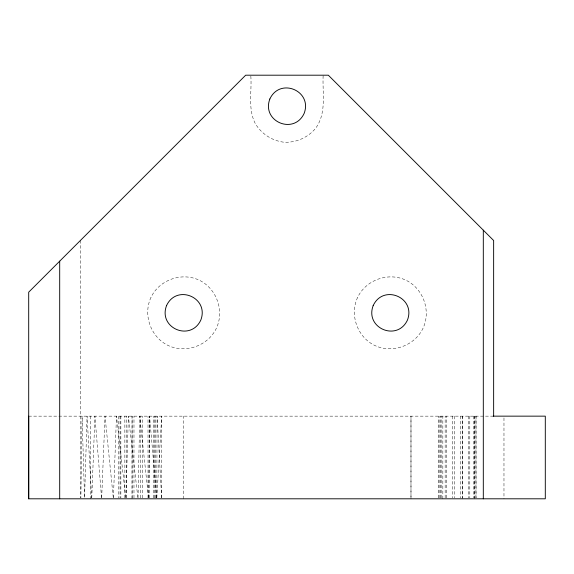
<?xml version="1.0" encoding="UTF-8"?>
<svg xmlns="http://www.w3.org/2000/svg" width="574" height="574" viewBox="0 0 574 574"><rect width="100%" height="100%" fill="white"/><g stroke="black" fill="none" stroke-linecap="round" stroke-linejoin="round"><path stroke-width="0.43" stroke-dasharray="2.87 2.15" d="M80.36 240.506L80.834 497.916L82.075 416.15L84.557 497.916L87.069 416.15L91.689 497.916M124.859 497.916L124.859 416.15M126.352 497.916L126.352 416.15M132.02 498.806L132.02 416.15M132.128 497.916L132.128 416.15M133.979 497.916L133.979 416.15M140.393 497.916L140.393 416.15M142.244 497.916L142.244 416.15M148.02 497.916L148.02 416.15M149.513 497.916L149.513 416.15M153.509 497.916L153.509 416.15M154.334 497.916L154.334 416.15M155.762 497.916L155.762 416.15M161.703 497.916L161.703 416.15L156.824 497.916M183.68 498.806L183.68 416.15M250.838 76.077C251.943 91.818 247.731 108.859 255.265 123.525C261.45 133.921 272.09 140.824 284.101 142.237C296.191 142.761 307.793 137.652 315.557 128.375C326.965 112.978 322.193 92.931 323.162 75.194M410.984 498.806L410.984 416.15L410.984 497.916M438.902 497.916L438.902 416.15M439.017 497.916L439.017 416.15M440.33 497.916L440.33 416.15M441.155 497.916L441.155 416.15M442.841 498.806L442.841 416.15M445.151 497.916L445.151 416.15M446.644 497.916L446.644 416.15M462.644 498.806L462.644 416.15M474.734 498.806L474.734 416.15M475.939 497.916L475.939 416.15M156.781 497.916L157.104 416.15L161.653 497.916M148.637 497.916L149.563 416.15L156.695 497.916M138.025 497.916L139.719 416.15L148.53 497.916M125.914 497.916L128.375 416.15L137.904 497.916M113.415 497.916L116.479 416.15L125.785 497.916M91.775 497.916L94.932 416.15L101.569 497.916M101.677 497.916L105.013 416.15L113.293 497.916M28.7 416.15L493.64 416.15M503.972 417.929L503.972 498.806M476.054 416.15L476.054 497.916M474.626 416.15L474.626 497.916M473.801 416.15L473.801 497.916M469.805 416.15L469.805 497.916M468.312 416.15L468.312 497.916M462.536 416.15L462.536 497.916M460.685 416.15L460.685 497.916M454.271 416.15L454.271 497.916M452.42 416.15L452.42 497.916M120.863 416.15L120.863 497.916M120.038 416.15L120.038 497.916M118.61 416.15L118.61 497.916M90.692 416.15L90.692 498.806M150.998 297.346C142.754 314.875 150.711 337.168 168.196 345.512C185.725 353.756 208.018 345.799 216.362 328.314C224.606 310.785 216.649 288.492 199.164 280.148C181.635 271.904 159.342 279.861 150.998 297.346M357.638 297.346C349.394 314.875 357.351 337.168 374.836 345.512C392.365 353.756 414.658 345.799 423.002 328.314C431.246 310.785 423.289 288.492 405.804 280.148C388.275 271.904 365.982 279.861 357.638 297.346"/><path stroke-width="0.86" d="M493.217 416.15L545.3 416.15L545.3 498.806L28.7 498.806L28.7 292.166L245.672 75.194L328.328 75.194L493.64 240.506L493.64 416.15M59.696 498.806L59.696 261.17M483.308 498.806L483.308 230.174M28.7 416.15L28.7 498.806M166.532 305.626C157.986 328.185 190.704 341.925 200.828 320.034C209.374 297.476 176.656 283.735 166.532 305.626M269.852 98.986C261.306 121.545 294.024 135.285 304.148 113.394C312.694 90.835 279.976 77.095 269.852 98.986M373.172 305.626C364.626 328.185 397.344 341.925 407.468 320.034C416.014 297.476 383.296 283.735 373.172 305.626"/></g></svg>
